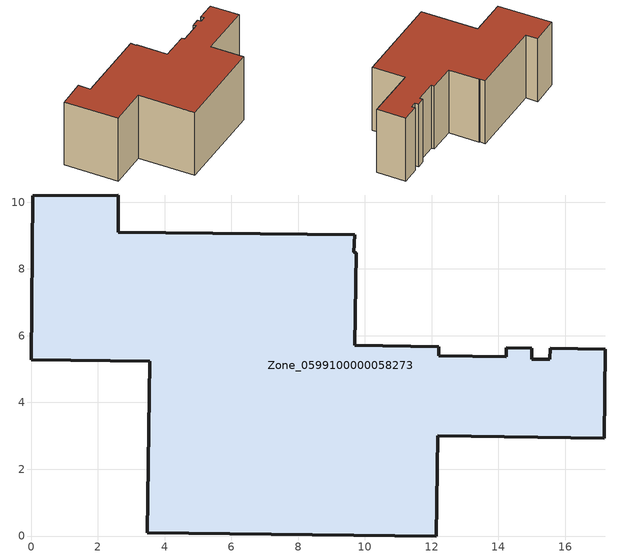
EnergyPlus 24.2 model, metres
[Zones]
Zone_0599100000058273
 floor ground (C_G): 14.23,5.37 14.23,5.64 14.99,5.63 14.99,5.3 15.54,5.29 15.55,5.62 17.2,5.59 17.16,2.93 12.18,3.01 12.14,0 3.48,0.1 3.55,5.24 0,5.28 0.05,10.19 2.62,10.21 2.6,9.1 9.7,9.02 9.67,8.49 9.74,8.49 9.69,5.71 12.21,5.67 12.21,5.4 z0
 wall outside (C_F): 12.21,5.4 12.21,5.67 9.69,5.71 9.74,8.49 9.67,8.49 9.7,9.02 2.6,9.1 2.62,10.21 0.05,10.19 0,5.28 3.55,5.24 3.48,0.1 12.14,0 12.18,3.01 17.16,2.93 17.2,5.59 15.55,5.62 15.54,5.29 14.99,5.3 14.99,5.63 14.23,5.64 14.23,5.37 12.21,5.4 z0:6.24
 roof outside (C_R): 14.23,5.64 14.23,5.37 12.21,5.4 12.21,5.67 9.69,5.71 9.74,8.49 9.67,8.49 9.7,9.02 2.6,9.1 2.62,10.21 0.05,10.19 0,5.28 3.55,5.24 3.48,0.1 12.14,0 12.18,3.01 17.16,2.93 17.2,5.59 15.55,5.62 15.54,5.29 14.99,5.3 14.99,5.63 z6.24
[BUILDING]
Pand.0599100000058273: North Axis=0; Terrain=City; Loads Convergence Tolerance Value=0.04; Temperature Convergence Tolerance Value=0.4; Solar Distribution=FullExterior; Maximum Number of Warmup Days=25; Minimum Number of Warmup Days=1
[Site:Location]
Rotterdam.The.Hague.AP_ZH_NLD Design_Conditions: Latitude=51.96; Longitude=4.45; Time Zone=1; Elevation=-4.5
[SITE:GROUNDTEMPERATURE:BUILDINGSURFACE]
18, 18, 18, 18, 18, 18, 18, 18, 18, 18, 18, 18
[MATERIAL] Thermal Absorptance=0.9; Solar Absorptance=0.7; Visible Absorptance=0.7
Name | Roughness | Thickness | Conductivity | Density | Specific Heat
G.TC.1975-1991 | MediumSmooth | 0.15 | 0.288461 | 540 | 1210
F.TC.1975-1991 | Rough | 0.3 | 0.230769 | 1920 | 840
R.TC.1975-1991 | MediumRough | 0.2 | 0.153846 | 1500 | 1000
[CONSTRUCTION]
C_G: G.TC.1975-1991
C_F: F.TC.1975-1991
C_R: R.TC.1975-1991
[ZONE]
Zone_0599100000058273: Type=1; Multiplier=1; Ceiling Height=Autocalculate; Volume=Autocalculate; Floor Area=autocalculate; Part of Total Floor Area=Yes
[ZONEINFILTRATION:DESIGNFLOWRATE]
Infil_Zone_0599100000058273: Zone or ZoneList or Space or SpaceList=Zone_0599100000058273; Schedule=AlwaysOn; Design Flow Rate Calculation Method=Flow/Area; Flow Rate per Floor Area=0.003; Constant Term Coefficient=1; Temperature Term Coefficient=0; Velocity Term Coefficient=0; Velocity Squared Term Coefficient=0
[HVACTEMPLATE:ZONE:IDEALLOADSAIRSYSTEM]
Zone_0599100000058273: Maximum Heating Supply Air Temperature=50; Minimum Cooling Supply Air Temperature=13; Maximum Heating Supply Air Humidity Ratio=0.0156; Minimum Cooling Supply Air Humidity Ratio=0.0077; Heating Limit=NoLimit; Cooling Limit=NoLimit; Dehumidification Control Type=ConstantSensibleHeatRatio; Cooling Sensible Heat Ratio=0.7; Dehumidification Setpoint=60; Humidification Control Type=None; Humidification Setpoint=30; Outdoor Air Method=None; Outdoor Air Flow Rate per Person=0.00944; Outdoor Air Flow Rate per Zone Floor Area=0; Outdoor Air Flow Rate per Zone=0; Demand Controlled Ventilation Type=None; Outdoor Air Economizer Type=NoEconomizer; Heat Recovery Type=None; Sensible Heat Recovery Effectiveness=0.7; Latent Heat Recovery Effectiveness=0.65
[ZONECONTROL:THERMOSTAT]
ThermostatControl_Zone_0599100000058273: Zone or ZoneList=Zone_0599100000058273; Control Type Schedule=DualSetpointControlType; Control 1=Thermostat_Zone_0599100000058273; Temperature Difference Between Cutout And Setpoint=0
[THERMOSTATSETPOINT:DUALSETPOINT]
Thermostat_Zone_0599100000058273: Heating Setpoint Temperature Schedule=HeatingSetpoint_Zone_0599100000058273; Cooling Setpoint Temperature Schedule=CoolingSetpoint_Zone_0599100000058273
[SCHEDULE:COMPACT]
HeatingSetpoint_Zone_0599100000058273: Through: 12/31, For: AllDays, Until: 24:00, 21
CoolingSetpoint_Zone_0599100000058273: Through: 12/31, For: AllDays, Until: 24:00, 24
DualSetpointControlType: Through: 12/31, For: AllDays, Until: 24:00, 4
AlwaysOn: Through: 12/31, For: AllDays, Until: 24:00, 1
